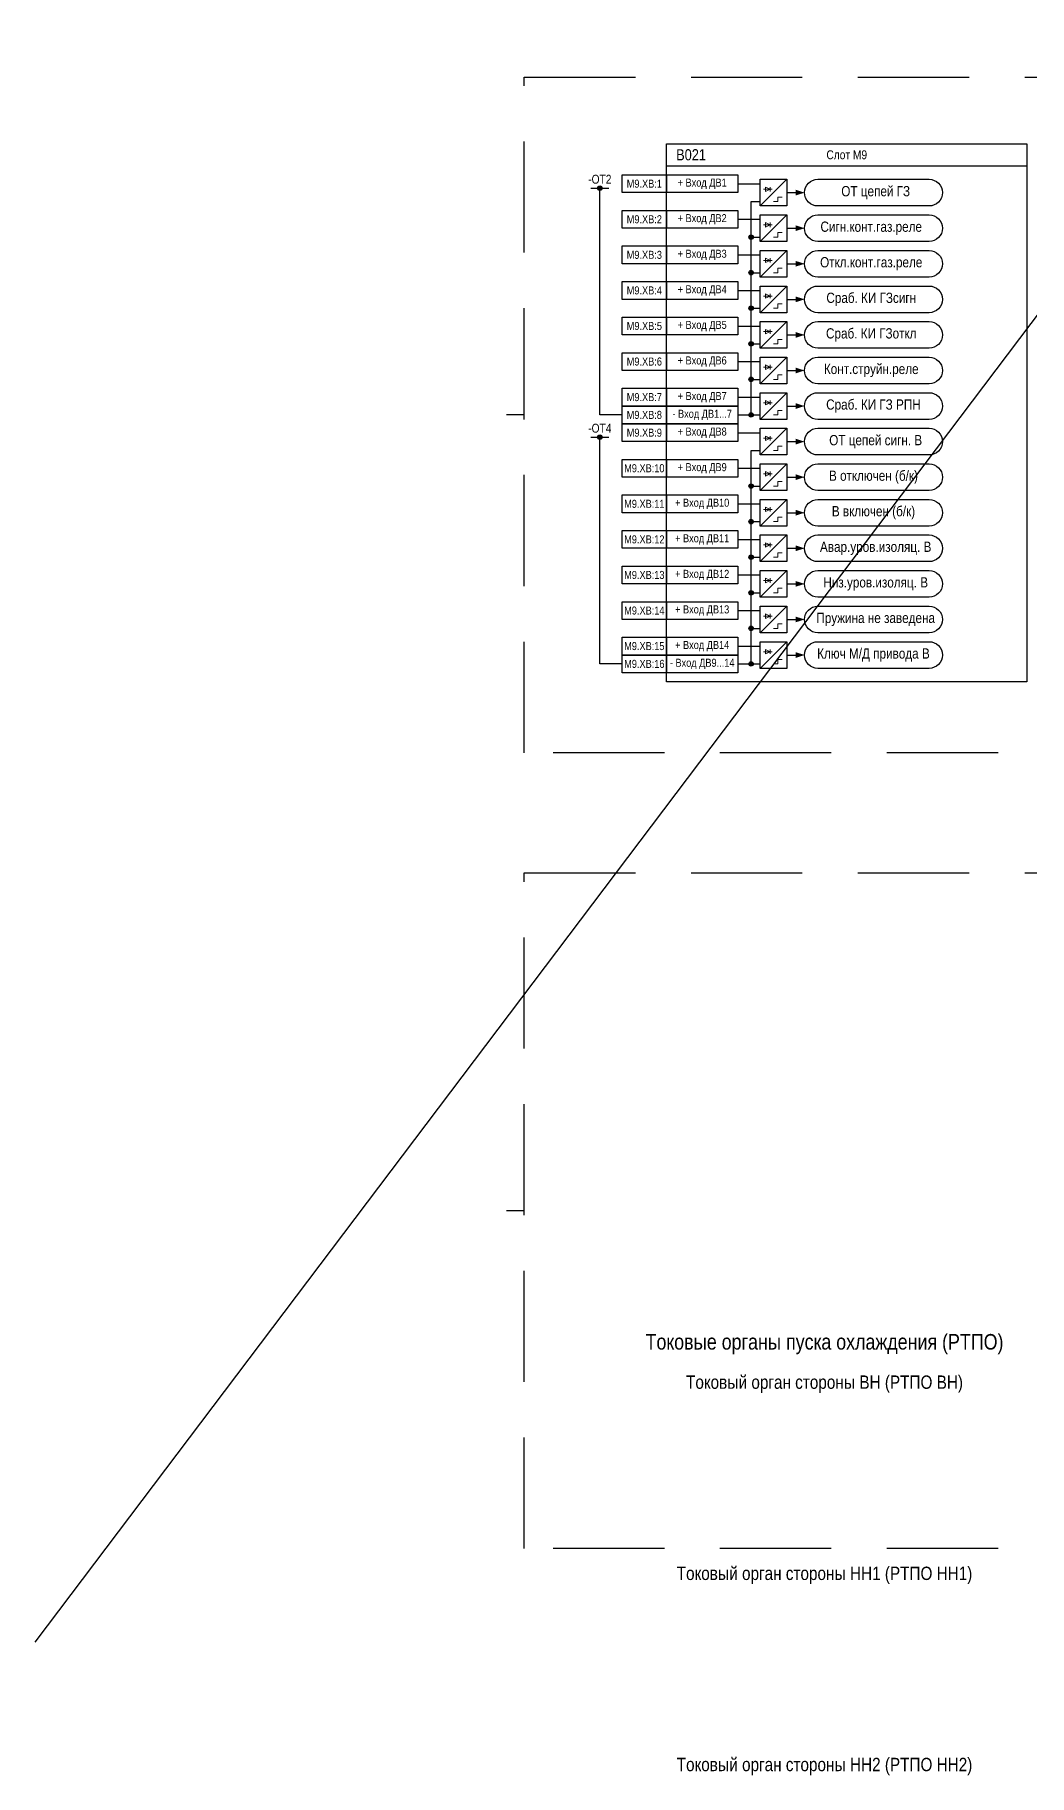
# Model space of a CAD drawing. Header units: millimetres. Extents: x 1491 to 6632, y -558 to 938.
# Drawn here: x 1548 to 1771.5, y -111 to 280.5 of the extents above; entities that cross this region are included whole.
import ezdxf

# ---------------------------------------------------------------- set-up
doc = ezdxf.new("R2010")
doc.units = ezdxf.units.MM
doc.linetypes.add('штриховая2', pattern=[0.375, 0.25, -0.125])
doc.layers.add('_ОРЗ_0.3', color=7, linetype='Continuous', lineweight=30)
doc.layers.add('TEXT', color=7, linetype='Continuous', lineweight=25)
doc.layers.add('Основная', color=7, linetype='Continuous')
doc.styles.add('1.8_Gost_RD', font='ARIALN.TTF', dxfattribs={"height": 1.8})
doc.styles.add('2.5_Gost_RD', font='ARIALN.TTF', dxfattribs={"height": 2.5})
doc.styles.add('3.5_Gost_RD', font='ARIALN.TTF', dxfattribs={"height": 3.5})

# ---------------------------------------------------------------- blocks, each defined once
blk = doc.blocks.new('Точка')
at = {"ltscale": 100}
h = blk.add_hatch(color=256, dxfattribs=at)
h.dxf.hatch_style = 1
edge = h.paths.add_edge_path()
edge.add_arc((0, 0), 0.5, 0, 360)
blk.add_circle((0, 0), 0.5, dxfattribs=at)
blk = doc.blocks.new('*U135')
at = {"ltscale": 0.25}
blk.add_line((0, 0), (3, 0), dxfattribs=at)
blk.add_lwpolyline([(2, 0, 1.3, 0, 0), (4, 0, 0, 0, 0)], format="xyseb", dxfattribs=at)
blk = doc.blocks.new('*U136')
at = {"ltscale": 0.25}
blk.add_line((0, 0), (3, 0), dxfattribs=at)
blk.add_lwpolyline([(2, 0, 1.3, 0, 0), (4, 0, 0, 0, 0)], format="xyseb", dxfattribs=at)
blk = doc.blocks.new('*U137')
at = {"ltscale": 0.25}
blk.add_line((0, 0), (3, 0), dxfattribs=at)
blk.add_lwpolyline([(2, 0, 1.3, 0, 0), (4, 0, 0, 0, 0)], format="xyseb", dxfattribs=at)
blk = doc.blocks.new('*U138')
at = {"ltscale": 0.25}
blk.add_line((0, 0), (3, 0), dxfattribs=at)
blk.add_lwpolyline([(2, 0, 1.3, 0, 0), (4, 0, 0, 0, 0)], format="xyseb", dxfattribs=at)
blk = doc.blocks.new('*U139')
at = {"ltscale": 0.25}
blk.add_line((0, 0), (3, 0), dxfattribs=at)
blk.add_lwpolyline([(2, 0, 1.3, 0, 0), (4, 0, 0, 0, 0)], format="xyseb", dxfattribs=at)
blk = doc.blocks.new('*U140')
at = {"ltscale": 0.25}
blk.add_line((0, 0), (3, 0), dxfattribs=at)
blk.add_lwpolyline([(2, 0, 1.3, 0, 0), (4, 0, 0, 0, 0)], format="xyseb", dxfattribs=at)
blk = doc.blocks.new('*U141')
at = {"ltscale": 0.25}
blk.add_line((0, 0), (3, 0), dxfattribs=at)
blk.add_lwpolyline([(2, 0, 1.3, 0, 0), (4, 0, 0, 0, 0)], format="xyseb", dxfattribs=at)
blk = doc.blocks.new('*U142')
at = {"ltscale": 0.25}
blk.add_line((0, 0), (3, 0), dxfattribs=at)
blk.add_lwpolyline([(2, 0, 1.3, 0, 0), (4, 0, 0, 0, 0)], format="xyseb", dxfattribs=at)
blk = doc.blocks.new('*U143')
at = {"ltscale": 0.25}
blk.add_line((0, 0), (3, 0), dxfattribs=at)
blk.add_lwpolyline([(2, 0, 1.3, 0, 0), (4, 0, 0, 0, 0)], format="xyseb", dxfattribs=at)
blk = doc.blocks.new('*U144')
at = {"ltscale": 0.25}
blk.add_line((0, 0), (3, 0), dxfattribs=at)
blk.add_lwpolyline([(2, 0, 1.3, 0, 0), (4, 0, 0, 0, 0)], format="xyseb", dxfattribs=at)
blk = doc.blocks.new('*U145')
at = {"ltscale": 0.25}
blk.add_line((0, 0), (3, 0), dxfattribs=at)
blk.add_lwpolyline([(2, 0, 1.3, 0, 0), (4, 0, 0, 0, 0)], format="xyseb", dxfattribs=at)
blk = doc.blocks.new('*U132')
at = {"ltscale": 0.25}
blk.add_line((0, 0), (3, 0), dxfattribs=at)
blk.add_lwpolyline([(2, 0, 1.3, 0, 0), (4, 0, 0, 0, 0)], format="xyseb", dxfattribs=at)
blk = doc.blocks.new('*U133')
at = {"ltscale": 0.25}
blk.add_line((0, 0), (3, 0), dxfattribs=at)
blk.add_lwpolyline([(2, 0, 1.3, 0, 0), (4, 0, 0, 0, 0)], format="xyseb", dxfattribs=at)
blk = doc.blocks.new('*U134')
at = {"ltscale": 0.25}
blk.add_line((0, 0), (3, 0), dxfattribs=at)
blk.add_lwpolyline([(2, 0, 1.3, 0, 0), (4, 0, 0, 0, 0)], format="xyseb", dxfattribs=at)

msp = doc.modelspace()

# ---------------------------------------------------------------- linework, layer by layer
at = {"ltscale": 100}
for p, q in [((2225, 816), (1548, -81)), ((1673, 246), (1677, 246)), ((1675, 195), (1675, 246)), ((1658, 195), (1654, 195)), ((1680, 195), (1675, 195)), ((1673, 190), (1677, 190)), ((1675, 139), (1675, 190)), ((1680, 139), (1675, 139)), ((1658, 16), (1654, 16))]:
    msp.add_line(p, q, dxfattribs=at)
at = {"lineweight": 13, "ltscale": 0.25}
for p, q in [((1713.25, 246.25), (1713.25, 245.25)), ((1713.25, 238.25), (1713.25, 237.25)), ((1713.25, 230.25), (1713.25, 229.25)), ((1713.25, 222.25), (1713.25, 221.25)), ((1713.25, 214.25), (1713.25, 213.25)), ((1713.25, 206.25), (1713.25, 205.25)), ((1713.25, 198.25), (1713.25, 197.25)), ((1713.25, 190.25), (1713.25, 189.25)), ((1713.25, 182.25), (1713.25, 181.25)), ((1713.25, 174.25), (1713.25, 173.25)), ((1713.25, 166.25), (1713.25, 165.25)), ((1713.25, 158.25), (1713.25, 157.25)), ((1713.25, 150.25), (1713.25, 149.25)), ((1713.25, 142.25), (1713.25, 141.25))]:
    msp.add_line(p, q, dxfattribs=at)
at = {"linetype": 'штриховая2', "ltscale": 100}
for points in [[(1658, 271), (2027, 271), (2027, 119), (1658, 119)], [(1658, 92), (2027, 92), (2027, -60), (1658, -60)]]:
    msp.add_lwpolyline(points, close=True, dxfattribs=at)
at = {"ltscale": 100}
for points in [[(1690, 251), (1771, 251)], [(1709, 195), (1709, 243)], [(1709, 139), (1709, 187)]]:
    msp.add_lwpolyline(points, dxfattribs=at)
for points in [[(1680, 249), (1690, 249), (1690, 245), (1680, 245)], [(1690, 249), (1706, 249), (1706, 245), (1690, 245)], [(1680, 241), (1690, 241), (1690, 237), (1680, 237)], [(1690, 241), (1706, 241), (1706, 237), (1690, 237)], [(1680, 233), (1690, 233), (1690, 229), (1680, 229)], [(1690, 233), (1706, 233), (1706, 229), (1690, 229)], [(1680, 225), (1690, 225), (1690, 221), (1680, 221)], [(1690, 225), (1706, 225), (1706, 221), (1690, 221)], [(1680, 217), (1690, 217), (1690, 213), (1680, 213)], [(1690, 217), (1706, 217), (1706, 213), (1690, 213)], [(1680, 209), (1690, 209), (1690, 205), (1680, 205)], [(1690, 209), (1706, 209), (1706, 205), (1690, 205)], [(1680, 201), (1690, 201), (1690, 197), (1680, 197)], [(1690, 201), (1706, 201), (1706, 197), (1690, 197)], [(1680, 197), (1690, 197), (1690, 193), (1680, 193)], [(1690, 197), (1706, 197), (1706, 193), (1690, 193)], [(1680, 193), (1690, 193), (1690, 189), (1680, 189)], [(1690, 193), (1706, 193), (1706, 189), (1690, 189)], [(1680, 185), (1690, 185), (1690, 181), (1680, 181)], [(1690, 185), (1706, 185), (1706, 181), (1690, 181)], [(1680, 177), (1690, 177), (1690, 173), (1680, 173)], [(1690, 177), (1706, 177), (1706, 173), (1690, 173)], [(1680, 169), (1690, 169), (1690, 165), (1680, 165)], [(1690, 169), (1706, 169), (1706, 165), (1690, 165)], [(1680, 161), (1690, 161), (1690, 157), (1680, 157)], [(1690, 161), (1706, 161), (1706, 157), (1690, 157)], [(1680, 153), (1690, 153), (1690, 149), (1680, 149)], [(1690, 153), (1706, 153), (1706, 149), (1690, 149)], [(1680, 145), (1690, 145), (1690, 141), (1680, 141)], [(1690, 145), (1706, 145), (1706, 141), (1690, 141)], [(1680, 141), (1690, 141), (1690, 137), (1680, 137)], [(1690, 141), (1706, 141), (1706, 137), (1690, 137)]]:
    msp.add_lwpolyline(points, close=True, dxfattribs=at)
for points in [[(1711, 248), (1717, 248), (1717, 242), (1711, 242)], [(1711, 240), (1717, 240), (1717, 234), (1711, 234)], [(1711, 232), (1717, 232), (1717, 226), (1711, 226)], [(1711, 224), (1717, 224), (1717, 218), (1711, 218)], [(1711, 216), (1717, 216), (1717, 210), (1711, 210)], [(1711, 208), (1717, 208), (1717, 202), (1711, 202)], [(1711, 200), (1717, 200), (1717, 194), (1711, 194)], [(1711, 192), (1717, 192), (1717, 186), (1711, 186)], [(1711, 184), (1717, 184), (1717, 178), (1711, 178)], [(1711, 176), (1717, 176), (1717, 170), (1711, 170)], [(1711, 168), (1717, 168), (1717, 162), (1711, 162)], [(1711, 160), (1717, 160), (1717, 154), (1711, 154)], [(1711, 152), (1717, 152), (1717, 146), (1711, 146)], [(1711, 144), (1717, 144), (1717, 138), (1711, 138)]]:
    msp.add_lwpolyline(points, close=True)
at = {"lineweight": 13, "flags": 128}
for points in [[(1712.5, 246.5, 0, 0, 0), (1712.5, 247, 0.25, 0, 0), (1712.5, 247.5, 0, 0, 0)], [(1713, 246.5, 0, 0, 0), (1713, 247, 0.25, 0, 0), (1713, 247.5, 0, 0, 0)], [(1712.5, 238.5, 0, 0, 0), (1712.5, 239, 0.25, 0, 0), (1712.5, 239.5, 0, 0, 0)], [(1713, 238.5, 0, 0, 0), (1713, 239, 0.25, 0, 0), (1713, 239.5, 0, 0, 0)], [(1712.5, 230.5, 0, 0, 0), (1712.5, 231, 0.25, 0, 0), (1712.5, 231.5, 0, 0, 0)], [(1713, 230.5, 0, 0, 0), (1713, 231, 0.25, 0, 0), (1713, 231.5, 0, 0, 0)], [(1712.5, 222.5, 0, 0, 0), (1712.5, 223, 0.25, 0, 0), (1712.5, 223.5, 0, 0, 0)], [(1713, 222.5, 0, 0, 0), (1713, 223, 0.25, 0, 0), (1713, 223.5, 0, 0, 0)], [(1712.5, 214.5, 0, 0, 0), (1712.5, 215, 0.25, 0, 0), (1712.5, 215.5, 0, 0, 0)], [(1713, 214.5, 0, 0, 0), (1713, 215, 0.25, 0, 0), (1713, 215.5, 0, 0, 0)], [(1712.5, 206.5, 0, 0, 0), (1712.5, 207, 0.25, 0, 0), (1712.5, 207.5, 0, 0, 0)], [(1713, 206.5, 0, 0, 0), (1713, 207, 0.25, 0, 0), (1713, 207.5, 0, 0, 0)], [(1712.5, 198.5, 0, 0, 0), (1712.5, 199, 0.25, 0, 0), (1712.5, 199.5, 0, 0, 0)], [(1713, 198.5, 0, 0, 0), (1713, 199, 0.25, 0, 0), (1713, 199.5, 0, 0, 0)], [(1712.5, 190.5, 0, 0, 0), (1712.5, 191, 0.25, 0, 0), (1712.5, 191.5, 0, 0, 0)], [(1713, 190.5, 0, 0, 0), (1713, 191, 0.25, 0, 0), (1713, 191.5, 0, 0, 0)], [(1712.5, 182.5, 0, 0, 0), (1712.5, 183, 0.25, 0, 0), (1712.5, 183.5, 0, 0, 0)], [(1713, 182.5, 0, 0, 0), (1713, 183, 0.25, 0, 0), (1713, 183.5, 0, 0, 0)], [(1712.5, 174.5, 0, 0, 0), (1712.5, 175, 0.25, 0, 0), (1712.5, 175.5, 0, 0, 0)], [(1713, 174.5, 0, 0, 0), (1713, 175, 0.25, 0, 0), (1713, 175.5, 0, 0, 0)], [(1712.5, 166.5, 0, 0, 0), (1712.5, 167, 0.25, 0, 0), (1712.5, 167.5, 0, 0, 0)], [(1713, 166.5, 0, 0, 0), (1713, 167, 0.25, 0, 0), (1713, 167.5, 0, 0, 0)], [(1712.5, 158.5, 0, 0, 0), (1712.5, 159, 0.25, 0, 0), (1712.5, 159.5, 0, 0, 0)], [(1713, 158.5, 0, 0, 0), (1713, 159, 0.25, 0, 0), (1713, 159.5, 0, 0, 0)], [(1712.5, 150.5, 0, 0, 0), (1712.5, 151, 0.25, 0, 0), (1712.5, 151.5, 0, 0, 0)], [(1713, 150.5, 0, 0, 0), (1713, 151, 0.25, 0, 0), (1713, 151.5, 0, 0, 0)], [(1712.5, 142.5, 0, 0, 0), (1712.5, 143, 0.25, 0, 0), (1712.5, 143.5, 0, 0, 0)], [(1713, 142.5, 0, 0, 0), (1713, 143, 0.25, 0, 0), (1713, 143.5, 0, 0, 0)]]:
    msp.add_lwpolyline(points, format="xyseb", dxfattribs=at)
at = {"ltscale": 100}
for points in [[(1724, 242, -1), (1724, 248), (1749, 248, -1), (1749, 242)], [(1724, 234, -1), (1724, 240), (1749, 240, -1), (1749, 234)], [(1724, 226, -1), (1724, 232), (1749, 232, -1), (1749, 226)], [(1724, 218, -1), (1724, 224), (1749, 224, -1), (1749, 218)], [(1724, 210, -1), (1724, 216), (1749, 216, -1), (1749, 210)], [(1724, 202, -1), (1724, 208), (1749, 208, -1), (1749, 202)], [(1724, 194, -1), (1724, 200), (1749, 200, -1), (1749, 194)], [(1724, 186, -1), (1724, 192), (1749, 192, -1), (1749, 186)], [(1724, 178, -1), (1724, 184), (1749, 184, -1), (1749, 178)], [(1724, 170, -1), (1724, 176), (1749, 176, -1), (1749, 170)], [(1724, 162, -1), (1724, 168), (1749, 168, -1), (1749, 162)], [(1724, 154, -1), (1724, 160), (1749, 160, -1), (1749, 154)], [(1724, 146, -1), (1724, 152), (1749, 152, -1), (1749, 146)], [(1724, 138, -1), (1724, 144), (1749, 144, -1), (1749, 138)]]:
    msp.add_lwpolyline(points, format="xyb", close=True, dxfattribs=at)
at = {"lineweight": 13, "ltscale": 0.25}
for points in [[(1713.25, 245.75), (1712.25, 246.25), (1712.25, 245.25), (1713.25, 245.75)], [(1713.25, 237.75), (1712.25, 238.25), (1712.25, 237.25), (1713.25, 237.75)], [(1713.25, 229.75), (1712.25, 230.25), (1712.25, 229.25), (1713.25, 229.75)], [(1713.25, 221.75), (1712.25, 222.25), (1712.25, 221.25), (1713.25, 221.75)], [(1713.25, 213.75), (1712.25, 214.25), (1712.25, 213.25), (1713.25, 213.75)], [(1713.25, 205.75), (1712.25, 206.25), (1712.25, 205.25), (1713.25, 205.75)], [(1713.25, 197.75), (1712.25, 198.25), (1712.25, 197.25), (1713.25, 197.75)], [(1713.25, 189.75), (1712.25, 190.25), (1712.25, 189.25), (1713.25, 189.75)], [(1713.25, 181.75), (1712.25, 182.25), (1712.25, 181.25), (1713.25, 181.75)], [(1713.25, 173.75), (1712.25, 174.25), (1712.25, 173.25), (1713.25, 173.75)], [(1713.25, 165.75), (1712.25, 166.25), (1712.25, 165.25), (1713.25, 165.75)], [(1713.25, 157.75), (1712.25, 158.25), (1712.25, 157.25), (1713.25, 157.75)], [(1713.25, 149.75), (1712.25, 150.25), (1712.25, 149.25), (1713.25, 149.75)], [(1713.25, 141.75), (1712.25, 142.25), (1712.25, 141.25), (1713.25, 141.75)]]:
    msp.add_lwpolyline(points, dxfattribs=at)
at = {"layer": '_ОРЗ_0.3', "ltscale": 100}
msp.add_lwpolyline([(1690, 256), (1771, 256), (1771, 135), (1690, 135)], close=True, dxfattribs=at)
at = {"layer": 'Основная', "color": 0}
for p, q in [((1706, 247), (1711, 247)), ((1709, 243), (1711, 243)), ((1706, 239), (1711, 239)), ((1709, 235), (1711, 235)), ((1706, 231), (1711, 231)), ((1709, 227), (1711, 227)), ((1706, 223), (1711, 223)), ((1709, 219), (1711, 219)), ((1706, 215), (1711, 215)), ((1709, 211), (1711, 211)), ((1706, 207), (1711, 207)), ((1709, 203), (1711, 203)), ((1706, 199), (1711, 199)), ((1706, 195), (1711, 195)), ((1706, 191), (1711, 191)), ((1706, 191), (1711, 191)), ((1709, 187), (1711, 187)), ((1709, 187), (1711, 187)), ((1706, 183), (1711, 183)), ((1709, 179), (1711, 179)), ((1706, 175), (1711, 175)), ((1709, 171), (1711, 171)), ((1706, 167), (1711, 167)), ((1709, 163), (1711, 163)), ((1706, 159), (1711, 159)), ((1709, 155), (1711, 155)), ((1706, 151), (1711, 151)), ((1709, 147), (1711, 147)), ((1706, 143), (1711, 143)), ((1706, 139), (1711, 139))]:
    msp.add_line(p, q, dxfattribs=at)
at = {"layer": 'Основная', "ltscale": 0.25}
for p, q in [((1717, 248), (1711, 242)), ((1717, 240), (1711, 234)), ((1717, 232), (1711, 226)), ((1717, 224), (1711, 218)), ((1717, 216), (1711, 210)), ((1717, 208), (1711, 202)), ((1717, 200), (1711, 194)), ((1717, 192), (1711, 186)), ((1717, 184), (1711, 178)), ((1717, 176), (1711, 170)), ((1717, 168), (1711, 162)), ((1717, 160), (1711, 154)), ((1717, 152), (1711, 146)), ((1717, 144), (1711, 138))]:
    msp.add_line(p, q, dxfattribs=at)
at = {"layer": 'Основная', "color": 0, "lineweight": 13}
for p, q in [((1711.75, 245.75), (1713.75, 245.75)), ((1711.75, 237.75), (1713.75, 237.75)), ((1711.75, 229.75), (1713.75, 229.75)), ((1711.75, 221.75), (1713.75, 221.75)), ((1711.75, 213.75), (1713.75, 213.75)), ((1711.75, 205.75), (1713.75, 205.75)), ((1711.75, 197.75), (1713.75, 197.75)), ((1711.75, 189.75), (1713.75, 189.75)), ((1711.75, 181.75), (1713.75, 181.75)), ((1711.75, 173.75), (1713.75, 173.75)), ((1711.75, 165.75), (1713.75, 165.75)), ((1711.75, 157.75), (1713.75, 157.75)), ((1711.75, 149.75), (1713.75, 149.75)), ((1711.75, 141.75), (1713.75, 141.75))]:
    msp.add_line(p, q, dxfattribs=at)
for p, q in [((1714, 243), (1715, 243)), ((1715, 244), (1716, 244)), ((1715, 243), (1715, 244)), ((1714, 235), (1715, 235)), ((1715, 236), (1716, 236)), ((1715, 235), (1715, 236)), ((1715, 228), (1716, 228)), ((1715, 227), (1715, 228)), ((1714, 227), (1715, 227)), ((1715, 220), (1716, 220)), ((1715, 219), (1715, 220)), ((1714, 219), (1715, 219)), ((1715, 212), (1716, 212)), ((1715, 211), (1715, 212)), ((1714, 211), (1715, 211)), ((1715, 204), (1716, 204)), ((1715, 203), (1715, 204)), ((1714, 203), (1715, 203)), ((1715, 196), (1716, 196)), ((1715, 195), (1715, 196)), ((1714, 195), (1715, 195)), ((1715, 188), (1716, 188)), ((1715, 187), (1715, 188)), ((1714, 187), (1715, 187)), ((1714, 179), (1715, 179)), ((1715, 180), (1716, 180)), ((1715, 179), (1715, 180)), ((1714, 171), (1715, 171)), ((1715, 172), (1716, 172)), ((1715, 171), (1715, 172)), ((1714, 163), (1715, 163)), ((1715, 164), (1716, 164)), ((1715, 163), (1715, 164)), ((1714, 155), (1715, 155)), ((1715, 156), (1716, 156)), ((1715, 155), (1715, 156)), ((1714, 147), (1715, 147)), ((1715, 148), (1716, 148)), ((1715, 147), (1715, 148)), ((1714, 139), (1715, 139)), ((1715, 140), (1716, 140)), ((1715, 139), (1715, 140))]:
    msp.add_line(p, q, dxfattribs=at).dxf.unprotected_set("ltscale", 0)

# ---------------------------------------------------------------- block references
at = {"ltscale": 100}
for p in [(1675, 246), (1709, 235), (1709, 227), (1709, 219), (1709, 211), (1709, 203), (1709, 195), (1675, 190), (1709, 179), (1709, 171), (1709, 163), (1709, 155), (1709, 147), (1709, 139)]:
    msp.add_blockref('Точка', p, dxfattribs=at)
at = {"ltscale": 0.35}
for name, p in [('*U135', (1717, 245)), ('*U136', (1717, 237)), ('*U137', (1717, 229)), ('*U138', (1717, 221)), ('*U139', (1717, 213)), ('*U140', (1717, 205)), ('*U141', (1717, 197)), ('*U142', (1717, 189)), ('*U143', (1717, 181)), ('*U144', (1717, 173)), ('*U145', (1717, 165)), ('*U132', (1717, 157)), ('*U133', (1717, 149)), ('*U134', (1717, 141))]:
    msp.add_blockref(name, p, dxfattribs=at)

# ---------------------------------------------------------------- texts
at = {"ltscale": 100, "attachment_point": 5}
for s, insert, char_height, width, style in [('B021', (1695.5, 253.5), 2.5, 11, '2.5_Gost_RD'), ('Слот М9', (1730.5, 253.5), 2, 81, '1.8_Gost_RD'), ('-ОТ2', (1675, 248), 2, 81, '1.8_Gost_RD'), ('M9.XB:1', (1685, 247), 1.8, 10, '1.8_Gost_RD'), ('+ Вход ДВ1', (1698, 247), 1.8, 16, '1.8_Gost_RD'), ('M9.XB:2', (1685, 239), 1.8, 10, '1.8_Gost_RD'), ('+ Вход ДВ2', (1698, 239), 1.8, 16, '1.8_Gost_RD'), ('M9.XB:3', (1685, 231), 1.8, 10, '1.8_Gost_RD'), ('+ Вход ДВ3', (1698, 231), 1.8, 16, '1.8_Gost_RD'), ('M9.XB:4', (1685, 223), 1.8, 10, '1.8_Gost_RD'), ('+ Вход ДВ4', (1698, 223), 1.8, 16, '1.8_Gost_RD'), ('M9.XB:5', (1685, 215), 1.8, 10, '1.8_Gost_RD'), ('+ Вход ДВ5', (1698, 215), 1.8, 16, '1.8_Gost_RD'), ('M9.XB:6', (1685, 207), 1.8, 10, '1.8_Gost_RD'), ('+ Вход ДВ6', (1698, 207), 1.8, 16, '1.8_Gost_RD'), ('\\A1;\\pxsm0.7;Конт.струйн.реле', (1736, 205), 2.3, 31, '2.5_Gost_RD'), ('M9.XB:7', (1685, 199), 1.8, 10, '1.8_Gost_RD'), ('+ Вход ДВ7', (1698, 199), 1.8, 16, '1.8_Gost_RD'), ('M9.XB:8', (1685, 195), 1.8, 10, '1.8_Gost_RD'), ('- Вход ДВ1...7', (1698, 195), 1.8, 16, '1.8_Gost_RD'), ('\\A1;\\pxsm0.7;Сраб. КИ ГЗ РПН', (1736.5, 197), 2.3, 31, '2.5_Gost_RD'), ('-ОТ4', (1675, 192), 2, 81, '1.8_Gost_RD'), ('M9.XB:9', (1685, 191), 1.8, 10, '1.8_Gost_RD'), ('+ Вход ДВ8', (1698, 191), 1.8, 16, '1.8_Gost_RD'), ('\\pxsm0.7;ОТ цепей сигн. В', (1737, 189), 2.3, 31, '2.5_Gost_RD'), ('+ Вход ДВ9', (1698, 183), 1.8, 16, '1.8_Gost_RD'), ('M9.XB:10', (1685, 183), 1.8, 10, '1.8_Gost_RD'), ('+ Вход ДВ10', (1698, 175), 1.8, 16, '1.8_Gost_RD'), ('M9.XB:11', (1685, 175), 1.8, 10, '1.8_Gost_RD'), ('M9.XB:12', (1685, 167), 1.8, 10, '1.8_Gost_RD'), ('+ Вход ДВ11', (1698, 167), 1.8, 16, '1.8_Gost_RD'), ('M9.XB:13', (1685, 159), 1.8, 10, '1.8_Gost_RD'), ('+ Вход ДВ12', (1698, 159), 1.8, 16, '1.8_Gost_RD'), ('M9.XB:14', (1685, 151), 1.8, 10, '1.8_Gost_RD'), ('+ Вход ДВ13', (1698, 151), 1.8, 16, '1.8_Gost_RD'), ('M9.XB:15', (1685, 143), 1.8, 10, '1.8_Gost_RD'), ('+ Вход ДВ14', (1698, 143), 1.8, 16, '1.8_Gost_RD'), ('M9.XB:16', (1685, 139), 1.8, 10, '1.8_Gost_RD'), ('- Вход ДВ9...14', (1698, 139), 1.8, 16, '1.8_Gost_RD')]:
    msp.add_mtext(s, dxfattribs=dict(at, insert=insert, char_height=char_height, width=width, style=style))
at = {"color": 30, "ltscale": 100, "true_color": 0xf7931d, "attachment_point": 5, "style": '3.5_Gost_RD'}
for s, insert, char_height, width in [('\\pxsm0.7;Токовые органы пуска охлаждения (РТПО)', (1725.5, -14), 3.5, 85), ('\\pxsm0.7;Токовый орган стороны ВН (РТПО ВН)', (1725.5, -23), 3, 81), ('\\pxsm0.7;Токовый орган стороны НН1 (РТПО НН1)', (1725.5, -66), 3, 81), ('\\pxsm0.7;Токовый орган стороны НН2 (РТПО НН2)', (1725.5, -109), 3, 81)]:
    msp.add_mtext(s, dxfattribs=dict(at, insert=insert, char_height=char_height, width=width))
at = {"layer": 'TEXT', "ltscale": 100, "char_height": 2.3, "attachment_point": 5, "style": '2.5_Gost_RD'}
for s, insert, width in [('\\pxsm0.7;ОТ цепей ГЗ', (1737, 245), 31), ('\\A1;\\pxsm0.7;Сигн.конт.газ.реле', (1736, 237), 31), ('\\A1;\\pxsm0.7;Откл.конт.газ.реле', (1736, 229), 31), ('\\A1;\\pxsm0.7;Сраб. КИ ГЗсигн', (1736, 221), 31), ('\\A1;\\pxsm0.7;Сраб. КИ ГЗоткл', (1736, 213), 31), ('В отключен (б/к)', (1736.5, 181), 31), ('В включен (б/к)', (1736.5, 173), 31), ('\\pxsm0.7;Авар.уров.изоляц. В', (1737, 165), 31), ('\\pxsm0.7;Низ.уров.изоляц. В', (1737, 157), 31), ('\\pxsm0.7;Пружина не заведена', (1737, 149), 28), ('Ключ М/Д привода В', (1736.5, 141), 31)]:
    msp.add_mtext(s, dxfattribs=dict(at, insert=insert, width=width))

doc.saveas('drawing.dxf')
